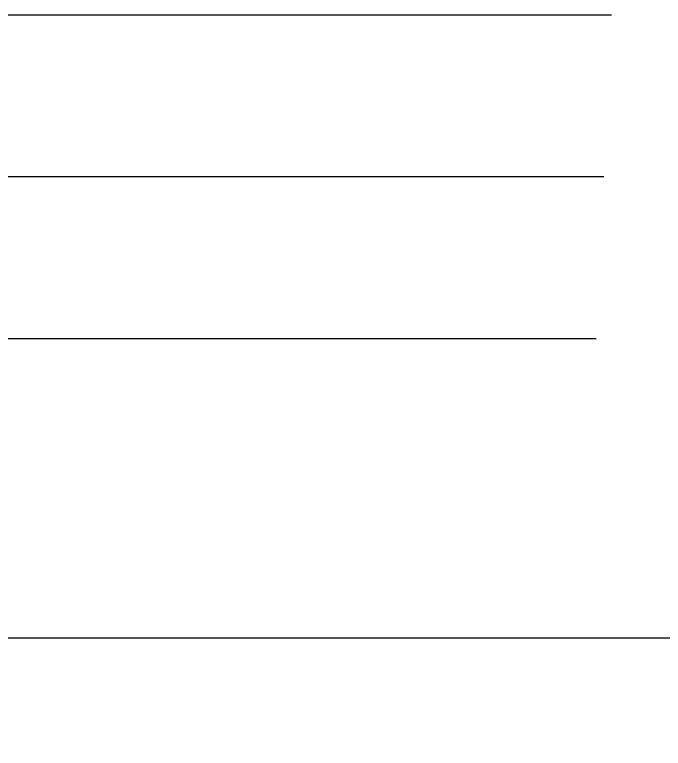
# Model space of a CAD drawing. Header units: inches. Extents: x 6322 to 85903, y -36042 to 7673.
# Drawn here: x 70314.2 to 70655.9, y -3884 to -3497.2 of the extents above; entities that cross this region are included whole.
import ezdxf

# ---------------------------------------------------------------- set-up
doc = ezdxf.new("R2010")
doc.units = ezdxf.units.IN
doc.header["$LTSCALE"] = 10
doc.linetypes.add('Amconstr', pattern=[9999, 9999, 0])
for name, color, linetype in [('1_DIM', 1, 'Continuous'), ('CKS_PROPERTY LINE', 5, 'Continuous'), ('MS GATE', 1, 'Continuous')]:
    doc.layers.add(name, color=color, linetype=linetype)

# ---------------------------------------------------------------- blocks, each defined once
blk = doc.blocks.new('A$C065A3FC7')
at = {"layer": '1_DIM'}
blk.add_lwpolyline([(639.504, 368.439), (639.504, 554.949)], dxfattribs=at)
blk = doc.blocks.new('admin enlclave road')
at = {"layer": 'CKS_PROPERTY LINE', "color": 0, "lineweight": -3}
for points in [[(44506.2352, -5452.6589, -0.129079), (44596.2994, -5415.2865), (44861.3565, -5378.8563)], [(44506.4178, -5454.7086, -0.129228), (44596.5717, -5417.2679), (44861.5341, -5380.8507)], [(44506.6004, -5456.7583, -0.129377), (44596.844, -5419.2492), (44861.7118, -5382.8451)], [(44506.9382, -5460.5505, -0.129654), (44597.3478, -5422.9148), (44862.0404, -5386.5347)]]:
    blk.add_lwpolyline(points, format="xyb", dxfattribs=at)
at = {"layer": 'CKS_PROPERTY LINE', "color": 0, "lineweight": -3, "xscale": 0.10000000000013, "yscale": 0.10000000000013, "zscale": 0.10000000000013, "rotation": 277.8258493161042}
blk.add_blockref('A$C065A3FC7', (44802.2137, -5330.2059), dxfattribs=at)

msp = doc.modelspace()

# ---------------------------------------------------------------- block references
at = {"layer": 'MS GATE', "linetype": 'Amconstr', "lineweight": 25, "xscale": 42.66674600251998, "yscale": 42.66674600251998, "zscale": 42.66674600251998, "rotation": 352.174150691152}
msp.add_blockref('admin enlclave road', (-1794383.54152, 484490.75316), dxfattribs=at)

# ---------------------------------------------------------------- next in the draw order: linework, layer by layer
at = {"linetype": 'Amconstr', "lineweight": 25}
msp.add_circle((60708.4733, -17819.81171), 18222, dxfattribs=at)

doc.saveas('drawing.dxf')
